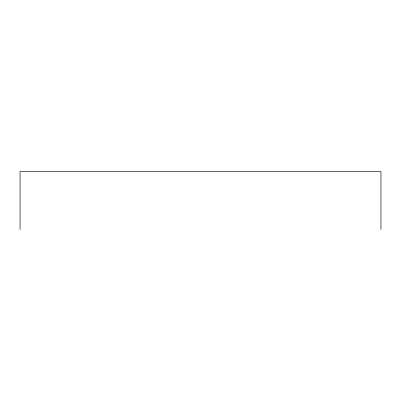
<?xml version="1.0" encoding="UTF-8"?>
<svg xmlns="http://www.w3.org/2000/svg" width="401" height="401" viewBox="0 0 401 401"><rect width="100%" height="100%" fill="white"/><g stroke="black" fill="none" stroke-linecap="round" stroke-linejoin="round"><path stroke-width="0.6" d="M380.95 229.487L380.95 171.513L20.05 171.513L20.05 229.487"/></g></svg>
